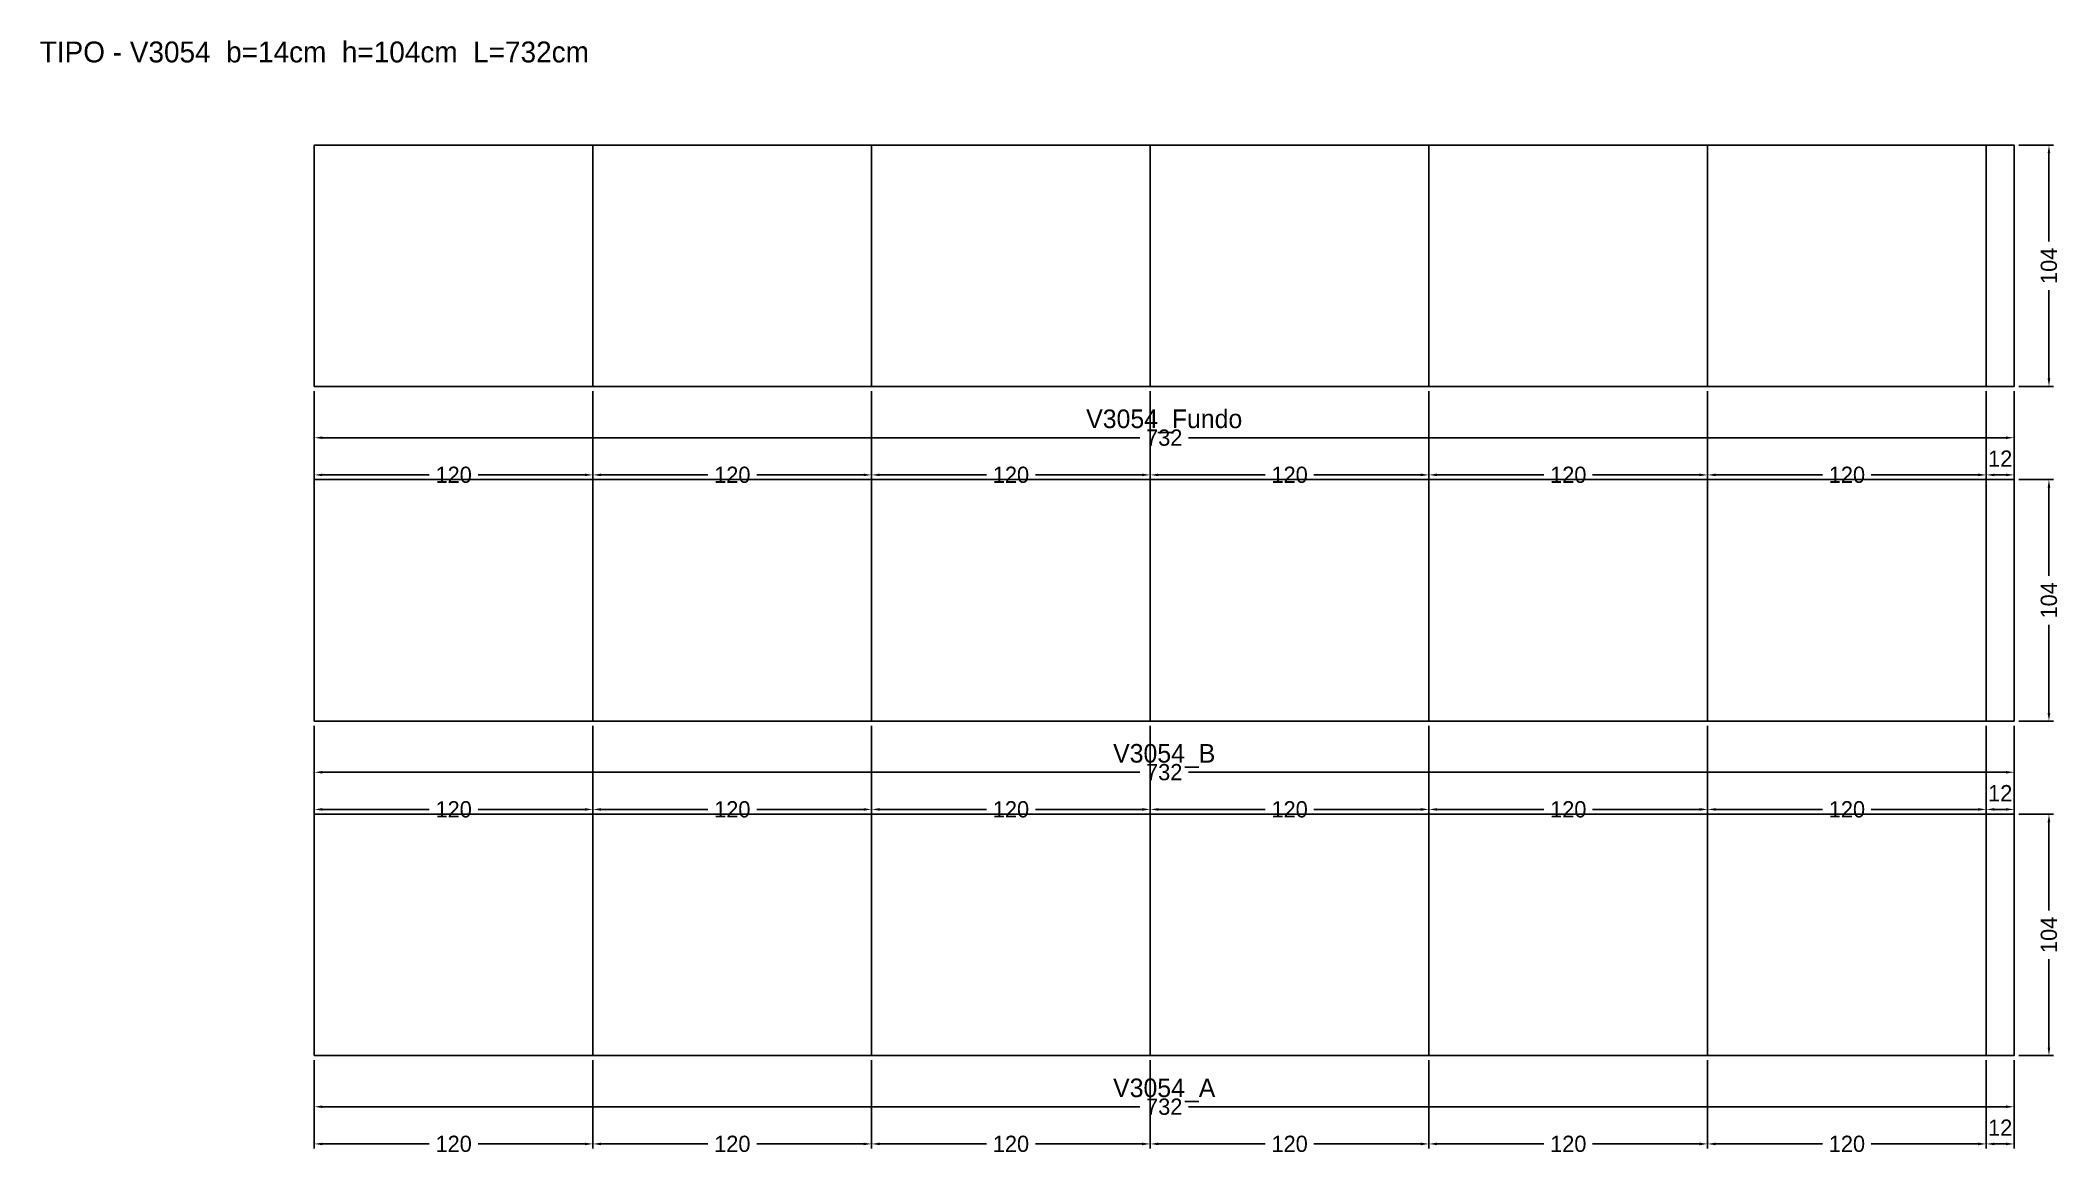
# Model space of a CAD drawing. Header units: metres. Extents: x -118 to 752, y -43 to 437.
import ezdxf

# ---------------------------------------------------------------- set-up
doc = ezdxf.new("R2010")
doc.units = ezdxf.units.M
for name, color, linetype in [('COTA', 3, 'Continuous'), ('NOMENCLATURA', 2, 'Continuous'), ('Paineis', 7, 'Continuous'), ('Texto Secao', 2, 'Continuous')]:
    doc.layers.add(name, color=color, linetype=linetype)
doc.dimstyles.new('COTA_VIG', dxfattribs={"dimtxt": 7, "dimasz": 3.5, "dimexe": 2, "dimexo": 2, "dimgap": 1.5, "dimtad": 1, "dimdec": 1, "dimcen": 2.5, "dimclrd": 3, "dimclre": 3, "dimclrt": 3, "dimazin": 3, "dimtfac": 1, "dimtmove": 0, "dimatfit": 3})

# ---------------------------------------------------------------- blocks, each defined once
blk = doc.blocks.new('_CLOSEDFILLED')
at = {"color": 0, "linetype": 'BYBLOCK'}
blk.add_solid([(-1, 0.16), (0, 0), (-1, -0.16)], dxfattribs=at)
blk = doc.blocks.new('*D1')
at = {"color": 3}
for p, q in [((0, -2), (0, -24)), ((732, -2), (732, -24)), ((3.5, -22), (355.5, -22)), ((376.5, -22), (728.5, -22))]:
    blk.add_line(p, q, dxfattribs=at)
at = {"layer": 'Defpoints'}
for p in [(0, 0), (732, 0), (0, -22)]:
    blk.add_point(p, dxfattribs=at)
at = {"layer": 'COTA', "color": 3, "xscale": 3.5, "yscale": 3.5, "rotation": 180}
blk.add_blockref('_CLOSEDFILLED', (0, -22), dxfattribs=at)
at = {"layer": 'COTA', "color": 3, "xscale": 3.5, "yscale": 3.5}
blk.add_blockref('_CLOSEDFILLED', (732, -22), dxfattribs=at)
at = {"layer": 'COTA', "color": 3, "insert": (366, -22), "char_height": 7, "attachment_point": 5}
blk.add_mtext('732', dxfattribs=at)
blk = doc.blocks.new('*D2')
at = {"color": 3}
for p, q in [((0, -2), (0, -40)), ((120, -2), (120, -40)), ((3.5, -38), (49.5, -38)), ((70.5, -38), (116.5, -38))]:
    blk.add_line(p, q, dxfattribs=at)
at = {"layer": 'Defpoints'}
for p in [(0, 0), (120, 0), (0, -38)]:
    blk.add_point(p, dxfattribs=at)
at = {"layer": 'COTA', "color": 3, "xscale": 3.5, "yscale": 3.5, "rotation": 180}
blk.add_blockref('_CLOSEDFILLED', (0, -38), dxfattribs=at)
at = {"layer": 'COTA', "color": 3, "xscale": 3.5, "yscale": 3.5}
blk.add_blockref('_CLOSEDFILLED', (120, -38), dxfattribs=at)
at = {"layer": 'COTA', "color": 3, "insert": (60, -38), "char_height": 7, "attachment_point": 5}
blk.add_mtext('120', dxfattribs=at)
blk = doc.blocks.new('*D3')
at = {"color": 3}
for p, q in [((120, -2), (120, -40)), ((240, -2), (240, -40)), ((123.5, -38), (169.5, -38)), ((190.5, -38), (236.5, -38))]:
    blk.add_line(p, q, dxfattribs=at)
at = {"layer": 'Defpoints'}
for p in [(120, 0), (240, 0), (120, -38)]:
    blk.add_point(p, dxfattribs=at)
at = {"layer": 'COTA', "color": 3, "xscale": 3.5, "yscale": 3.5, "rotation": 180}
blk.add_blockref('_CLOSEDFILLED', (120, -38), dxfattribs=at)
at = {"layer": 'COTA', "color": 3, "xscale": 3.5, "yscale": 3.5}
blk.add_blockref('_CLOSEDFILLED', (240, -38), dxfattribs=at)
at = {"layer": 'COTA', "color": 3, "insert": (180, -38), "char_height": 7, "attachment_point": 5}
blk.add_mtext('120', dxfattribs=at)
blk = doc.blocks.new('*D4')
at = {"color": 3}
for p, q in [((240, -2), (240, -40)), ((360, -2), (360, -40)), ((243.5, -38), (289.5, -38)), ((310.5, -38), (356.5, -38))]:
    blk.add_line(p, q, dxfattribs=at)
at = {"layer": 'Defpoints'}
for p in [(240, 0), (360, 0), (240, -38)]:
    blk.add_point(p, dxfattribs=at)
at = {"layer": 'COTA', "color": 3, "xscale": 3.5, "yscale": 3.5, "rotation": 180}
blk.add_blockref('_CLOSEDFILLED', (240, -38), dxfattribs=at)
at = {"layer": 'COTA', "color": 3, "xscale": 3.5, "yscale": 3.5}
blk.add_blockref('_CLOSEDFILLED', (360, -38), dxfattribs=at)
at = {"layer": 'COTA', "color": 3, "insert": (300, -38), "char_height": 7, "attachment_point": 5}
blk.add_mtext('120', dxfattribs=at)
blk = doc.blocks.new('*D5')
at = {"color": 3}
for p, q in [((360, -2), (360, -40)), ((480, -2), (480, -40)), ((363.5, -38), (409.5, -38)), ((430.5, -38), (476.5, -38))]:
    blk.add_line(p, q, dxfattribs=at)
at = {"layer": 'Defpoints'}
for p in [(360, 0), (480, 0), (360, -38)]:
    blk.add_point(p, dxfattribs=at)
at = {"layer": 'COTA', "color": 3, "xscale": 3.5, "yscale": 3.5, "rotation": 180}
blk.add_blockref('_CLOSEDFILLED', (360, -38), dxfattribs=at)
at = {"layer": 'COTA', "color": 3, "xscale": 3.5, "yscale": 3.5}
blk.add_blockref('_CLOSEDFILLED', (480, -38), dxfattribs=at)
at = {"layer": 'COTA', "color": 3, "insert": (420, -38), "char_height": 7, "attachment_point": 5}
blk.add_mtext('120', dxfattribs=at)
blk = doc.blocks.new('*D6')
at = {"color": 3}
for p, q in [((480, -2), (480, -40)), ((600, -2), (600, -40)), ((483.5, -38), (529.5, -38)), ((550.5, -38), (596.5, -38))]:
    blk.add_line(p, q, dxfattribs=at)
at = {"layer": 'Defpoints'}
for p in [(480, 0), (600, 0), (480, -38)]:
    blk.add_point(p, dxfattribs=at)
at = {"layer": 'COTA', "color": 3, "xscale": 3.5, "yscale": 3.5, "rotation": 180}
blk.add_blockref('_CLOSEDFILLED', (480, -38), dxfattribs=at)
at = {"layer": 'COTA', "color": 3, "xscale": 3.5, "yscale": 3.5}
blk.add_blockref('_CLOSEDFILLED', (600, -38), dxfattribs=at)
at = {"layer": 'COTA', "color": 3, "insert": (540, -38), "char_height": 7, "attachment_point": 5}
blk.add_mtext('120', dxfattribs=at)
blk = doc.blocks.new('*D7')
at = {"color": 3}
for p, q in [((600, -2), (600, -40)), ((720, -2), (720, -40)), ((603.5, -38), (649.5, -38)), ((670.5, -38), (716.5, -38))]:
    blk.add_line(p, q, dxfattribs=at)
at = {"layer": 'Defpoints'}
for p in [(600, 0), (720, 0), (600, -38)]:
    blk.add_point(p, dxfattribs=at)
at = {"layer": 'COTA', "color": 3, "xscale": 3.5, "yscale": 3.5, "rotation": 180}
blk.add_blockref('_CLOSEDFILLED', (600, -38), dxfattribs=at)
at = {"layer": 'COTA', "color": 3, "xscale": 3.5, "yscale": 3.5}
blk.add_blockref('_CLOSEDFILLED', (720, -38), dxfattribs=at)
at = {"layer": 'COTA', "color": 3, "insert": (660, -38), "char_height": 7, "attachment_point": 5}
blk.add_mtext('120', dxfattribs=at)
blk = doc.blocks.new('*D9')
at = {"color": 3}
for p, q in [((734, 104), (749, 104)), ((747, 62.5), (747, 100.5)), ((747, 3.5), (747, 41.5)), ((734, 0), (749, 0))]:
    blk.add_line(p, q, dxfattribs=at)
at = {"layer": 'Defpoints'}
for p in [(732, 104), (732, 0), (747, 0)]:
    blk.add_point(p, dxfattribs=at)
at = {"layer": 'COTA', "color": 3, "xscale": 3.5, "yscale": 3.5}
for p, rotation in [((747, 104), 90), ((747, 0), 270)]:
    blk.add_blockref('_CLOSEDFILLED', p, dxfattribs=dict(at, rotation=rotation))
at = {"layer": 'COTA', "color": 3, "insert": (747, 52), "char_height": 7, "attachment_point": 5, "rotation": 90}
blk.add_mtext('104', dxfattribs=at)
blk = doc.blocks.new('*D10')
at = {"color": 3}
for p, q in [((0, 142), (0, 120)), ((732, 142), (732, 120)), ((3.5, 122), (355.5, 122)), ((376.5, 122), (728.5, 122))]:
    blk.add_line(p, q, dxfattribs=at)
at = {"layer": 'Defpoints'}
for p in [(0, 144), (732, 144), (0, 122)]:
    blk.add_point(p, dxfattribs=at)
at = {"layer": 'COTA', "color": 3, "xscale": 3.5, "yscale": 3.5, "rotation": 180}
blk.add_blockref('_CLOSEDFILLED', (0, 122), dxfattribs=at)
at = {"layer": 'COTA', "color": 3, "xscale": 3.5, "yscale": 3.5}
blk.add_blockref('_CLOSEDFILLED', (732, 122), dxfattribs=at)
at = {"layer": 'COTA', "color": 3, "insert": (366, 122), "char_height": 7, "attachment_point": 5}
blk.add_mtext('732', dxfattribs=at)
blk = doc.blocks.new('*D11')
at = {"color": 3}
for p, q in [((0, 142), (0, 104)), ((120, 142), (120, 104)), ((3.5, 106), (49.5, 106)), ((70.5, 106), (116.5, 106))]:
    blk.add_line(p, q, dxfattribs=at)
at = {"layer": 'Defpoints'}
for p in [(0, 144), (120, 144), (0, 106)]:
    blk.add_point(p, dxfattribs=at)
at = {"layer": 'COTA', "color": 3, "xscale": 3.5, "yscale": 3.5, "rotation": 180}
blk.add_blockref('_CLOSEDFILLED', (0, 106), dxfattribs=at)
at = {"layer": 'COTA', "color": 3, "xscale": 3.5, "yscale": 3.5}
blk.add_blockref('_CLOSEDFILLED', (120, 106), dxfattribs=at)
at = {"layer": 'COTA', "color": 3, "insert": (60, 106), "char_height": 7, "attachment_point": 5}
blk.add_mtext('120', dxfattribs=at)
blk = doc.blocks.new('*D12')
at = {"color": 3}
for p, q in [((120, 142), (120, 104)), ((240, 142), (240, 104)), ((123.5, 106), (169.5, 106)), ((190.5, 106), (236.5, 106))]:
    blk.add_line(p, q, dxfattribs=at)
at = {"layer": 'Defpoints'}
for p in [(120, 144), (240, 144), (120, 106)]:
    blk.add_point(p, dxfattribs=at)
at = {"layer": 'COTA', "color": 3, "xscale": 3.5, "yscale": 3.5, "rotation": 180}
blk.add_blockref('_CLOSEDFILLED', (120, 106), dxfattribs=at)
at = {"layer": 'COTA', "color": 3, "xscale": 3.5, "yscale": 3.5}
blk.add_blockref('_CLOSEDFILLED', (240, 106), dxfattribs=at)
at = {"layer": 'COTA', "color": 3, "insert": (180, 106), "char_height": 7, "attachment_point": 5}
blk.add_mtext('120', dxfattribs=at)
blk = doc.blocks.new('*D13')
at = {"color": 3}
for p, q in [((240, 142), (240, 104)), ((360, 142), (360, 104)), ((243.5, 106), (289.5, 106)), ((310.5, 106), (356.5, 106))]:
    blk.add_line(p, q, dxfattribs=at)
at = {"layer": 'Defpoints'}
for p in [(240, 144), (360, 144), (240, 106)]:
    blk.add_point(p, dxfattribs=at)
at = {"layer": 'COTA', "color": 3, "xscale": 3.5, "yscale": 3.5, "rotation": 180}
blk.add_blockref('_CLOSEDFILLED', (240, 106), dxfattribs=at)
at = {"layer": 'COTA', "color": 3, "xscale": 3.5, "yscale": 3.5}
blk.add_blockref('_CLOSEDFILLED', (360, 106), dxfattribs=at)
at = {"layer": 'COTA', "color": 3, "insert": (300, 106), "char_height": 7, "attachment_point": 5}
blk.add_mtext('120', dxfattribs=at)
blk = doc.blocks.new('*D14')
at = {"color": 3}
for p, q in [((360, 142), (360, 104)), ((480, 142), (480, 104)), ((363.5, 106), (409.5, 106)), ((430.5, 106), (476.5, 106))]:
    blk.add_line(p, q, dxfattribs=at)
at = {"layer": 'Defpoints'}
for p in [(360, 144), (480, 144), (360, 106)]:
    blk.add_point(p, dxfattribs=at)
at = {"layer": 'COTA', "color": 3, "xscale": 3.5, "yscale": 3.5, "rotation": 180}
blk.add_blockref('_CLOSEDFILLED', (360, 106), dxfattribs=at)
at = {"layer": 'COTA', "color": 3, "xscale": 3.5, "yscale": 3.5}
blk.add_blockref('_CLOSEDFILLED', (480, 106), dxfattribs=at)
at = {"layer": 'COTA', "color": 3, "insert": (420, 106), "char_height": 7, "attachment_point": 5}
blk.add_mtext('120', dxfattribs=at)
blk = doc.blocks.new('*D15')
at = {"color": 3}
for p, q in [((480, 142), (480, 104)), ((600, 142), (600, 104)), ((483.5, 106), (529.5, 106)), ((550.5, 106), (596.5, 106))]:
    blk.add_line(p, q, dxfattribs=at)
at = {"layer": 'Defpoints'}
for p in [(480, 144), (600, 144), (480, 106)]:
    blk.add_point(p, dxfattribs=at)
at = {"layer": 'COTA', "color": 3, "xscale": 3.5, "yscale": 3.5, "rotation": 180}
blk.add_blockref('_CLOSEDFILLED', (480, 106), dxfattribs=at)
at = {"layer": 'COTA', "color": 3, "xscale": 3.5, "yscale": 3.5}
blk.add_blockref('_CLOSEDFILLED', (600, 106), dxfattribs=at)
at = {"layer": 'COTA', "color": 3, "insert": (540, 106), "char_height": 7, "attachment_point": 5}
blk.add_mtext('120', dxfattribs=at)
blk = doc.blocks.new('*D16')
at = {"color": 3}
for p, q in [((600, 142), (600, 104)), ((720, 142), (720, 104)), ((603.5, 106), (649.5, 106)), ((670.5, 106), (716.5, 106))]:
    blk.add_line(p, q, dxfattribs=at)
at = {"layer": 'Defpoints'}
for p in [(600, 144), (720, 144), (600, 106)]:
    blk.add_point(p, dxfattribs=at)
at = {"layer": 'COTA', "color": 3, "xscale": 3.5, "yscale": 3.5, "rotation": 180}
blk.add_blockref('_CLOSEDFILLED', (600, 106), dxfattribs=at)
at = {"layer": 'COTA', "color": 3, "xscale": 3.5, "yscale": 3.5}
blk.add_blockref('_CLOSEDFILLED', (720, 106), dxfattribs=at)
at = {"layer": 'COTA', "color": 3, "insert": (660, 106), "char_height": 7, "attachment_point": 5}
blk.add_mtext('120', dxfattribs=at)
blk = doc.blocks.new('*D18')
at = {"color": 3}
for p, q in [((734, 248), (749, 248)), ((747, 206.5), (747, 244.5)), ((747, 147.5), (747, 185.5)), ((734, 144), (749, 144))]:
    blk.add_line(p, q, dxfattribs=at)
at = {"layer": 'Defpoints'}
for p in [(732, 248), (732, 144), (747, 144)]:
    blk.add_point(p, dxfattribs=at)
at = {"layer": 'COTA', "color": 3, "xscale": 3.5, "yscale": 3.5}
for p, rotation in [((747, 248), 90), ((747, 144), 270)]:
    blk.add_blockref('_CLOSEDFILLED', p, dxfattribs=dict(at, rotation=rotation))
at = {"layer": 'COTA', "color": 3, "insert": (747, 196), "char_height": 7, "attachment_point": 5, "rotation": 90}
blk.add_mtext('104', dxfattribs=at)
blk = doc.blocks.new('*D19')
at = {"color": 3}
for p, q in [((0, 286), (0, 264)), ((732, 286), (732, 264)), ((3.5, 266), (355.5, 266)), ((376.5, 266), (728.5, 266))]:
    blk.add_line(p, q, dxfattribs=at)
at = {"layer": 'Defpoints'}
for p in [(0, 288), (732, 288), (0, 266)]:
    blk.add_point(p, dxfattribs=at)
at = {"layer": 'COTA', "color": 3, "xscale": 3.5, "yscale": 3.5, "rotation": 180}
blk.add_blockref('_CLOSEDFILLED', (0, 266), dxfattribs=at)
at = {"layer": 'COTA', "color": 3, "xscale": 3.5, "yscale": 3.5}
blk.add_blockref('_CLOSEDFILLED', (732, 266), dxfattribs=at)
at = {"layer": 'COTA', "color": 3, "insert": (366, 266), "char_height": 7, "attachment_point": 5}
blk.add_mtext('732', dxfattribs=at)
blk = doc.blocks.new('*D20')
at = {"color": 3}
for p, q in [((0, 286), (0, 248)), ((120, 286), (120, 248)), ((3.5, 250), (49.5, 250)), ((70.5, 250), (116.5, 250))]:
    blk.add_line(p, q, dxfattribs=at)
at = {"layer": 'Defpoints'}
for p in [(0, 288), (120, 288), (0, 250)]:
    blk.add_point(p, dxfattribs=at)
at = {"layer": 'COTA', "color": 3, "xscale": 3.5, "yscale": 3.5, "rotation": 180}
blk.add_blockref('_CLOSEDFILLED', (0, 250), dxfattribs=at)
at = {"layer": 'COTA', "color": 3, "xscale": 3.5, "yscale": 3.5}
blk.add_blockref('_CLOSEDFILLED', (120, 250), dxfattribs=at)
at = {"layer": 'COTA', "color": 3, "insert": (60, 250), "char_height": 7, "attachment_point": 5}
blk.add_mtext('120', dxfattribs=at)
blk = doc.blocks.new('*D21')
at = {"color": 3}
for p, q in [((120, 286), (120, 248)), ((240, 286), (240, 248)), ((123.5, 250), (169.5, 250)), ((190.5, 250), (236.5, 250))]:
    blk.add_line(p, q, dxfattribs=at)
at = {"layer": 'Defpoints'}
for p in [(120, 288), (240, 288), (120, 250)]:
    blk.add_point(p, dxfattribs=at)
at = {"layer": 'COTA', "color": 3, "xscale": 3.5, "yscale": 3.5, "rotation": 180}
blk.add_blockref('_CLOSEDFILLED', (120, 250), dxfattribs=at)
at = {"layer": 'COTA', "color": 3, "xscale": 3.5, "yscale": 3.5}
blk.add_blockref('_CLOSEDFILLED', (240, 250), dxfattribs=at)
at = {"layer": 'COTA', "color": 3, "insert": (180, 250), "char_height": 7, "attachment_point": 5}
blk.add_mtext('120', dxfattribs=at)
blk = doc.blocks.new('*D22')
at = {"color": 3}
for p, q in [((240, 286), (240, 248)), ((360, 286), (360, 248)), ((243.5, 250), (289.5, 250)), ((310.5, 250), (356.5, 250))]:
    blk.add_line(p, q, dxfattribs=at)
at = {"layer": 'Defpoints'}
for p in [(240, 288), (360, 288), (240, 250)]:
    blk.add_point(p, dxfattribs=at)
at = {"layer": 'COTA', "color": 3, "xscale": 3.5, "yscale": 3.5, "rotation": 180}
blk.add_blockref('_CLOSEDFILLED', (240, 250), dxfattribs=at)
at = {"layer": 'COTA', "color": 3, "xscale": 3.5, "yscale": 3.5}
blk.add_blockref('_CLOSEDFILLED', (360, 250), dxfattribs=at)
at = {"layer": 'COTA', "color": 3, "insert": (300, 250), "char_height": 7, "attachment_point": 5}
blk.add_mtext('120', dxfattribs=at)
blk = doc.blocks.new('*D23')
at = {"color": 3}
for p, q in [((360, 286), (360, 248)), ((480, 286), (480, 248)), ((363.5, 250), (409.5, 250)), ((430.5, 250), (476.5, 250))]:
    blk.add_line(p, q, dxfattribs=at)
at = {"layer": 'Defpoints'}
for p in [(360, 288), (480, 288), (360, 250)]:
    blk.add_point(p, dxfattribs=at)
at = {"layer": 'COTA', "color": 3, "xscale": 3.5, "yscale": 3.5, "rotation": 180}
blk.add_blockref('_CLOSEDFILLED', (360, 250), dxfattribs=at)
at = {"layer": 'COTA', "color": 3, "xscale": 3.5, "yscale": 3.5}
blk.add_blockref('_CLOSEDFILLED', (480, 250), dxfattribs=at)
at = {"layer": 'COTA', "color": 3, "insert": (420, 250), "char_height": 7, "attachment_point": 5}
blk.add_mtext('120', dxfattribs=at)
blk = doc.blocks.new('*D24')
at = {"color": 3}
for p, q in [((480, 286), (480, 248)), ((600, 286), (600, 248)), ((483.5, 250), (529.5, 250)), ((550.5, 250), (596.5, 250))]:
    blk.add_line(p, q, dxfattribs=at)
at = {"layer": 'Defpoints'}
for p in [(480, 288), (600, 288), (480, 250)]:
    blk.add_point(p, dxfattribs=at)
at = {"layer": 'COTA', "color": 3, "xscale": 3.5, "yscale": 3.5, "rotation": 180}
blk.add_blockref('_CLOSEDFILLED', (480, 250), dxfattribs=at)
at = {"layer": 'COTA', "color": 3, "xscale": 3.5, "yscale": 3.5}
blk.add_blockref('_CLOSEDFILLED', (600, 250), dxfattribs=at)
at = {"layer": 'COTA', "color": 3, "insert": (540, 250), "char_height": 7, "attachment_point": 5}
blk.add_mtext('120', dxfattribs=at)
blk = doc.blocks.new('*D25')
at = {"color": 3}
for p, q in [((600, 286), (600, 248)), ((720, 286), (720, 248)), ((603.5, 250), (649.5, 250)), ((670.5, 250), (716.5, 250))]:
    blk.add_line(p, q, dxfattribs=at)
at = {"layer": 'Defpoints'}
for p in [(600, 288), (720, 288), (600, 250)]:
    blk.add_point(p, dxfattribs=at)
at = {"layer": 'COTA', "color": 3, "xscale": 3.5, "yscale": 3.5, "rotation": 180}
blk.add_blockref('_CLOSEDFILLED', (600, 250), dxfattribs=at)
at = {"layer": 'COTA', "color": 3, "xscale": 3.5, "yscale": 3.5}
blk.add_blockref('_CLOSEDFILLED', (720, 250), dxfattribs=at)
at = {"layer": 'COTA', "color": 3, "insert": (660, 250), "char_height": 7, "attachment_point": 5}
blk.add_mtext('120', dxfattribs=at)
blk = doc.blocks.new('*D27')
at = {"color": 3}
for p, q in [((734, 392), (749, 392)), ((747, 350.5), (747, 388.5)), ((747, 291.5), (747, 329.5)), ((734, 288), (749, 288))]:
    blk.add_line(p, q, dxfattribs=at)
at = {"layer": 'Defpoints'}
for p in [(732, 392), (732, 288), (747, 288)]:
    blk.add_point(p, dxfattribs=at)
at = {"layer": 'COTA', "color": 3, "xscale": 3.5, "yscale": 3.5}
for p, rotation in [((747, 392), 90), ((747, 288), 270)]:
    blk.add_blockref('_CLOSEDFILLED', p, dxfattribs=dict(at, rotation=rotation))
at = {"layer": 'COTA', "color": 3, "insert": (747, 340), "char_height": 7, "attachment_point": 5, "rotation": 90}
blk.add_mtext('104', dxfattribs=at)

msp = doc.modelspace()

# ---------------------------------------------------------------- linework, layer by layer
at = {"layer": 'Paineis'}
for points in [[(0, 288), (120, 288), (120, 392), (0, 392)], [(120, 288), (240, 288), (240, 392), (120, 392)], [(240, 288), (360, 288), (360, 392), (240, 392)], [(360, 288), (480, 288), (480, 392), (360, 392)], [(480, 288), (600, 288), (600, 392), (480, 392)], [(600, 288), (720, 288), (720, 392), (600, 392)], [(720, 288), (732, 288), (732, 392), (720, 392)], [(0, 144), (120, 144), (120, 248), (0, 248)], [(120, 144), (240, 144), (240, 248), (120, 248)], [(240, 144), (360, 144), (360, 248), (240, 248)], [(360, 144), (480, 144), (480, 248), (360, 248)], [(480, 144), (600, 144), (600, 248), (480, 248)], [(600, 144), (720, 144), (720, 248), (600, 248)], [(720, 144), (732, 144), (732, 248), (720, 248)], [(0, 0), (120, 0), (120, 104), (0, 104)], [(120, 0), (240, 0), (240, 104), (120, 104)], [(240, 0), (360, 0), (360, 104), (240, 104)], [(360, 0), (480, 0), (480, 104), (360, 104)], [(480, 0), (600, 0), (600, 104), (480, 104)], [(600, 0), (720, 0), (720, 104), (600, 104)], [(720, 0), (732, 0), (732, 104), (720, 104)]]:
    msp.add_lwpolyline(points, close=True, dxfattribs=at)

# ---------------------------------------------------------------- texts
at = {"layer": 'NOMENCLATURA', "insert": (0, 432), "char_height": 9, "width": 752, "attachment_point": 5}
msp.add_mtext('TIPO - V3054  b=14cm  h=104cm  L=732cm', dxfattribs=at)
at = {"layer": 'Texto Secao', "char_height": 8, "width": 752, "attachment_point": 5}
for s, insert in [('V3054_Fundo', (366, 273)), ('V3054_B', (366, 129)), ('V3054_A', (366, -15))]:
    msp.add_mtext(s, dxfattribs=dict(at, insert=insert))

# ---------------------------------------------------------------- dimensions: what is measured, and where the dimension line sits
at = {"layer": 'COTA'}
for base, p1, p2, picture, middle in [((747, 288), (732, 288), (732, 392), '*D27', (747, 340)), ((747, 144), (732, 144), (732, 248), '*D18', (747, 196)), ((747, 0), (732, 0), (732, 104), '*D9', (747, 52))]:
    dim = msp.add_linear_dim(base=base, p1=p1, p2=p2, angle=90, dimstyle='COTA_VIG', dxfattribs=at)
    dim.commit()
    dim.dimension.update_dxf_attribs({"geometry": picture, "text_midpoint": middle})
for base, p1, p2, picture, middle in [((0, 266), (0, 288), (732, 288), '*D19', (366, 266)), ((0, 250), (0, 288), (120, 288), '*D20', (60, 250)), ((120, 250), (120, 288), (240, 288), '*D21', (180, 250)), ((240, 250), (240, 288), (360, 288), '*D22', (300, 250)), ((360, 250), (360, 288), (480, 288), '*D23', (420, 250)), ((480, 250), (480, 288), (600, 288), '*D24', (540, 250)), ((600, 250), (600, 288), (720, 288), '*D25', (660, 250)), ((0, 122), (0, 144), (732, 144), '*D10', (366, 122)), ((0, 106), (0, 144), (120, 144), '*D11', (60, 106)), ((120, 106), (120, 144), (240, 144), '*D12', (180, 106)), ((240, 106), (240, 144), (360, 144), '*D13', (300, 106)), ((360, 106), (360, 144), (480, 144), '*D14', (420, 106)), ((480, 106), (480, 144), (600, 144), '*D15', (540, 106)), ((600, 106), (600, 144), (720, 144), '*D16', (660, 106)), ((0, -22), (0, 0), (732, 0), '*D1', (366, -22)), ((0, -38), (0, 0), (120, 0), '*D2', (60, -38)), ((120, -38), (120, 0), (240, 0), '*D3', (180, -38)), ((240, -38), (240, 0), (360, 0), '*D4', (300, -38)), ((360, -38), (360, 0), (480, 0), '*D5', (420, -38)), ((480, -38), (480, 0), (600, 0), '*D6', (540, -38)), ((600, -38), (600, 0), (720, 0), '*D7', (660, -38))]:
    dim = msp.add_linear_dim(base=base, p1=p1, p2=p2, dimstyle='COTA_VIG', dxfattribs=at)
    dim.commit()
    dim.dimension.update_dxf_attribs({"geometry": picture, "text_midpoint": middle})
for base, p1, p2 in [((720, 250), (720, 288), (732, 288)), ((720, 106), (720, 144), (732, 144)), ((720, -38), (720, 0), (732, 0))]:
    msp.add_linear_dim(base=base, p1=p1, p2=p2, dimstyle='COTA_VIG', dxfattribs=at).render()

doc.saveas('drawing.dxf')
